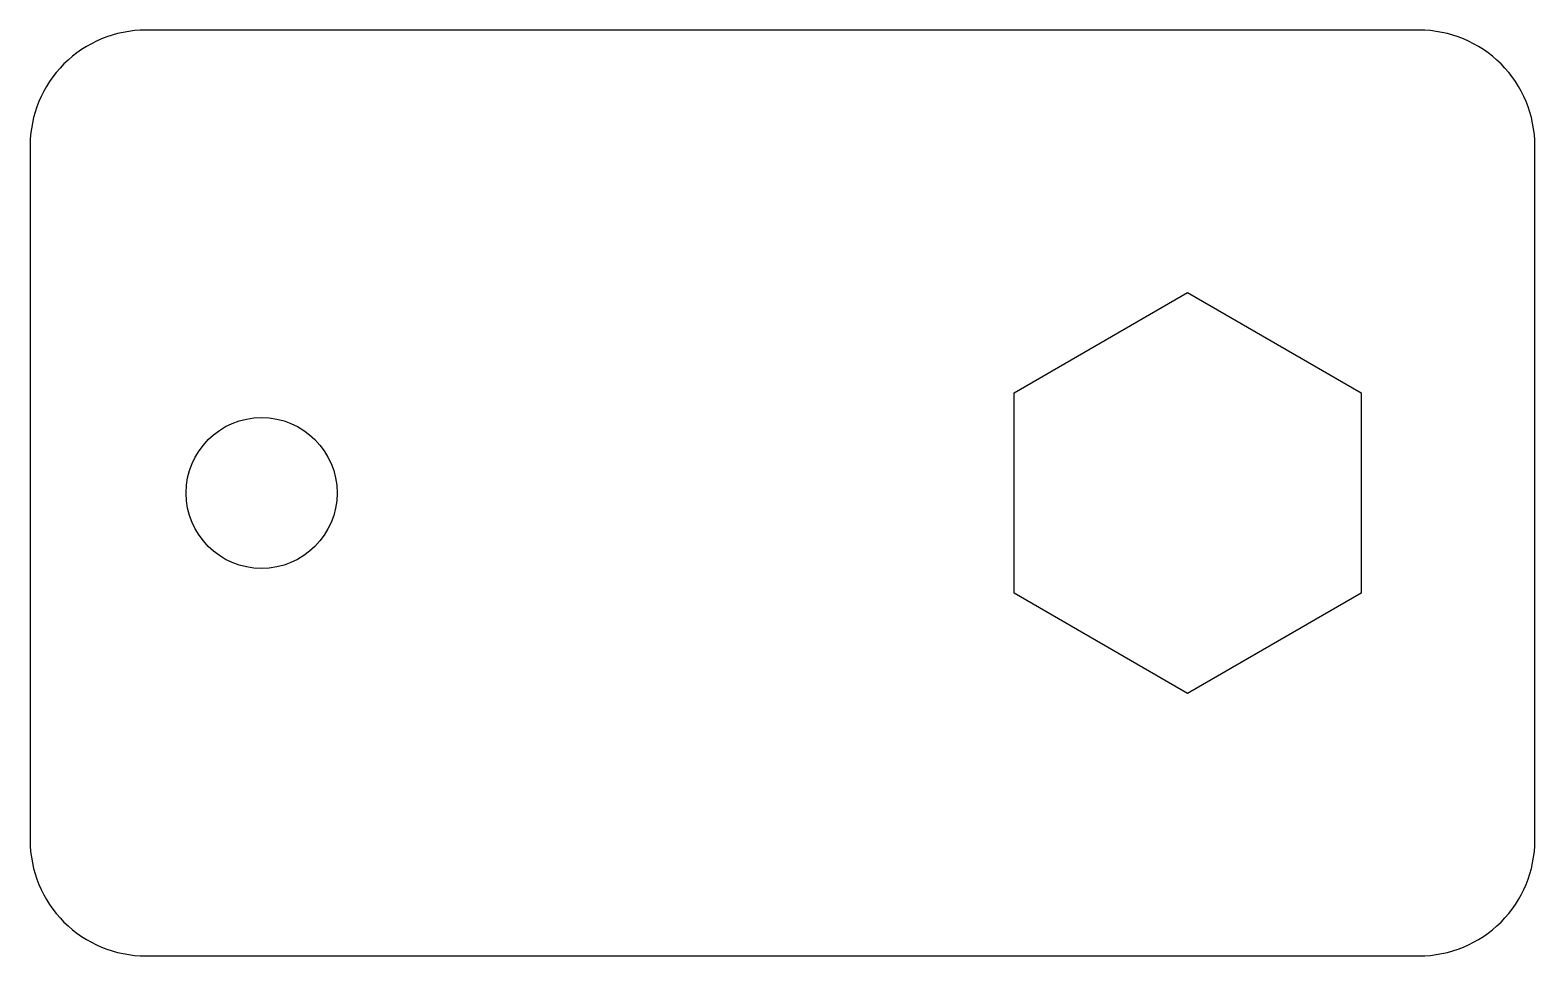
# Model space of a CAD drawing. Header units: inches. Extents: x 0 to 1.62, y 0 to 1.
import ezdxf

# ---------------------------------------------------------------- set-up
doc = ezdxf.new("R2010")
doc.units = ezdxf.units.IN
doc.header["$MEASUREMENT"] = 0

msp = doc.modelspace()

# ---------------------------------------------------------------- linework, layer by layer
msp.add_lwpolyline([(0, 0.125, 0.414214), (0.125, 0), (1.5, 0, 0.414214), (1.625, 0.125), (1.625, 0.875, 0.414214), (1.5, 1), (0.125, 1, 0.414214), (0, 0.875)], format="xyb", close=True)
msp.add_lwpolyline([(1.4375, 0.6083), (1.4375, 0.3917), (1.25, 0.2835), (1.0625, 0.3917), (1.0625, 0.6083), (1.25, 0.7165)], close=True)
msp.add_circle((0.25, 0.5), 0.0815)

doc.saveas('drawing.dxf')
